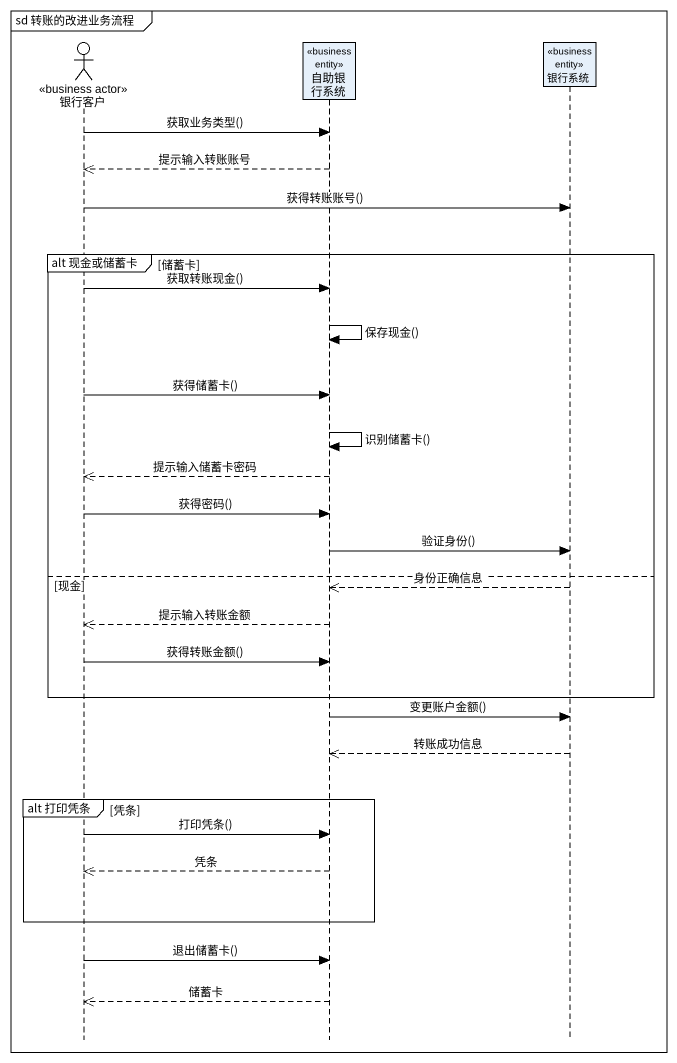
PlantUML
@startuml
mainframe sd 转账的改进业务流程
hide footbox
actor 银行客户 <<business actor>>
participant 自助银行系统 <<business entity>>
participant 银行系统 <<business entity>>

银行客户 -> 自助银行系统 : 获取业务类型()
自助银行系统 -->> 银行客户 : 提示输入转账账号
银行客户 -> 银行系统 : 获得转账账号()
group alt 现金或储蓄卡 [储蓄卡]
  银行客户 -> 自助银行系统 : 获取转账现金()
  自助银行系统 -> 自助银行系统 : 保存现金()
  银行客户 -> 自助银行系统 : 获得储蓄卡()
  自助银行系统 -> 自助银行系统 : 识别储蓄卡()
  自助银行系统 -->> 银行客户 : 提示输入储蓄卡密码
  银行客户 -> 自助银行系统 : 获得密码()
  自助银行系统 -> 银行系统 : 验证身份()
else 现金
  银行系统 -->> 自助银行系统 : 身份正确信息
  自助银行系统 -->> 银行客户 : 提示输入转账金额
  银行客户 -> 自助银行系统 : 获得转账金额()
end
自助银行系统 -> 银行系统 : 变更账户金额()
银行系统 -->> 自助银行系统 : 转账成功信息
group alt 打印凭条 [凭条]
  银行客户 -> 自助银行系统 : 打印凭条()
  自助银行系统 -->> 银行客户 : 凭条
end
银行客户 -> 自助银行系统 : 退出储蓄卡()
自助银行系统 -->> 银行客户 : 储蓄卡
@enduml
